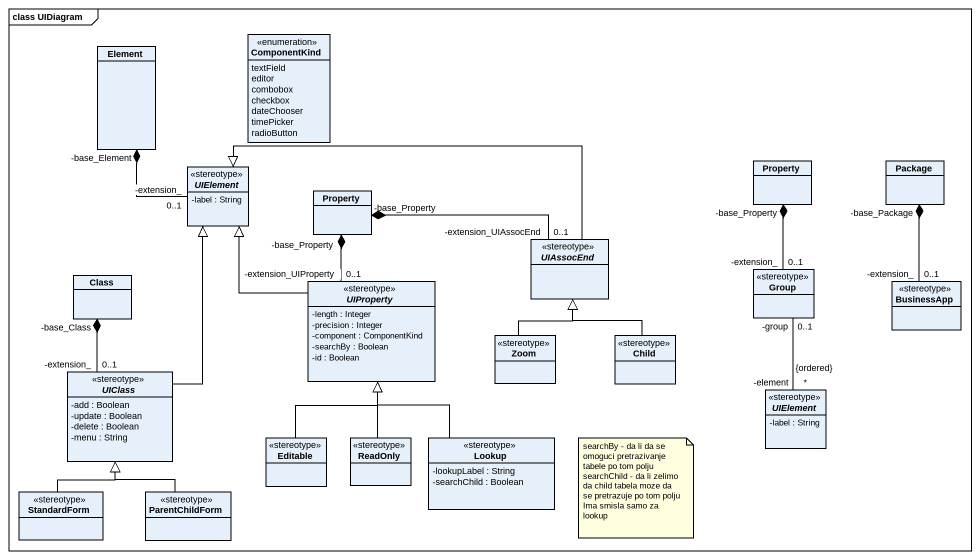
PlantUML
@startuml
mainframe class UIDiagram
hide circle
hide empty members
skinparam classAttributeIconSize 0
class Element
enum ComponentKind {
  textField
  editor
  combobox
  checkbox
  dateChooser
  timePicker
  radioButton
}
abstract class UIElement <<stereotype>> {
  -label : String
}
class Property
class "Package" as Package_
class "Property" as Property_2
abstract class UIAssocEnd <<stereotype>>
class "Class" as Class_
abstract class UIProperty <<stereotype>> {
  -length : Integer
  -precision : Integer
  -component : ComponentKind
  -searchBy : Boolean
  -id : Boolean
}
class "Group" as Group_ <<stereotype>>
class BusinessApp <<stereotype>>
class Zoom <<stereotype>>
class Child <<stereotype>>
abstract class UIClass <<stereotype>> {
  -add : Boolean
  -update : Boolean
  -delete : Boolean
  -menu : String
}
abstract class "UIElement" as UIElement_2 <<stereotype>> {
  -label : String
}
class Editable <<stereotype>>
class ReadOnly <<stereotype>>
class Lookup <<stereotype>> {
  -lookupLabel : String
  -searchChild : Boolean
}
class StandardForm <<stereotype>>
class ParentChildForm <<stereotype>>
UIElement "-extension_\n0..1" -up-* "-base_Element" Element
UIAssocEnd -left-|> UIElement
UIAssocEnd "-extension_UIAssocEnd\n0..1" -left-* "-base_Property" Property_2
UIProperty -up-|> UIElement
UIProperty "-extension_UIProperty\n0..1" -up-* "-base_Property" Property_2
Group_ "-extension_\n0..1" -up-* "-base_Property" Property
Group_ "-group\n0..1" -- "-element\n*\n{ordered}" UIElement_2
BusinessApp "-extension_\n0..1" -up-* "-base_Package" Package_
Zoom -up-|> UIAssocEnd
Child -up-|> UIAssocEnd
UIClass -up-|> UIElement
UIClass "-extension_\n0..1" -up-* "-base_Class" Class_
Editable -up-|> UIProperty
ReadOnly -up-|> UIProperty
Lookup -up-|> UIProperty
StandardForm -up-|> UIClass
ParentChildForm -up-|> UIClass
note as N1
  searchBy - da li da se omoguci pretrazivanje tabele po tom polju
  searchChild - da li zelimo da child tabela moze da se pretrazuje po tom polju
  Ima smisla samo za lookup
end note
@enduml
